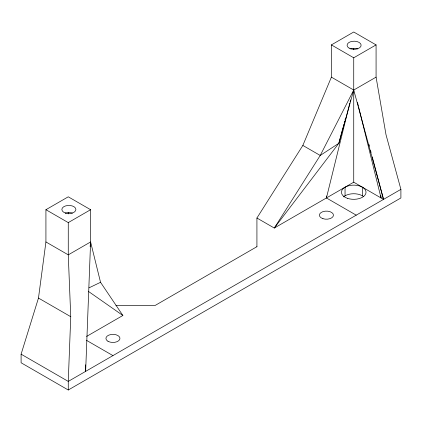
<?xml version="1.0" encoding="UTF-8"?>
<svg xmlns="http://www.w3.org/2000/svg" width="422" height="422" viewBox="0 0 422 422"><rect width="100%" height="100%" fill="white"/><g stroke="black" fill="none" stroke-linecap="round" stroke-linejoin="round"><path stroke-width="0.63" d="M90.603 209.708L68.264 222.605L68.264 254.856L70.748 316.695L68.264 381.404L68.264 390.002L21.1 362.772L21.1 354.174L38.476 298.064L45.924 241.954L45.924 209.708L68.264 196.81L90.603 209.708L90.603 241.954L85.64 371.371L85.64 364.803M356.215 215.157L326.428 197.96L326.591 195.987M90.129 246.511L90.403 243.911M326.428 197.96L349.812 103.089M350.128 101.818L350.598 99.909M343.023 127.523L338.84 143.285L274.3 228.054L256.924 218.021L302.848 145.432L331.397 77.142L331.397 44.896L353.736 31.998L376.076 44.896L376.076 77.142L386.003 134.681L400.9 189.362L400.9 197.96L68.264 390.002M343.36 126.262L343.861 124.369M344.194 123.108L344.7 121.219M345.032 119.959L345.534 118.065M331.397 44.896L353.736 57.793L376.076 44.896M376.076 77.142L353.736 90.039L320.224 155.465L274.3 228.054L353.736 182.193L383.524 199.39L372.246 156.915M86.563 336.445L122.876 315.482L100.536 282.302L90.603 241.954L68.264 254.856L45.924 241.954M256.924 246.685L155.148 305.449L115.95 305.449M400.9 189.362L68.264 381.404L21.1 354.174M89.079 287.815L100.536 282.302M331.397 77.142L353.736 90.039L383.524 199.39M302.848 145.432L320.224 155.465L338.84 143.285L353.736 90.039L353.736 57.793M45.924 209.708L68.264 222.605M38.476 298.064L70.748 316.695M86.531 340.359L112.948 355.609M88.34 291.349L122.876 315.482M368.881 144.234L369.387 146.133M370.563 150.575L371.07 152.474M357.503 102.456L358.442 106.275M358.758 107.547L381.04 197.96L380.823 195.333M362.424 187.21L362.424 195.808M353.736 48.461L353.736 49.743M353.736 90.123L353.736 182.193M345.048 187.21L345.048 195.808M256.924 218.021L256.924 246.817M68.264 212.63L68.264 213.917M65.373 213.147A7.021 4.051 0 0 1 72.394 213.147M350.598 48.91A7.021 4.051 0 0 1 357.619 48.91M343.519 196.884A12.285 7.095 0 0 1 363.484 196.51M65.373 213.005A7.021 4.051 0 0 0 75.907 209.497A7.021 4.051 0 0 0 65.373 205.983A7.021 4.051 0 0 0 65.373 213.005M349.142 48.119A7.021 4.051 0 0 0 360.889 46.304A7.021 4.051 0 0 0 352.291 41.335A7.021 4.051 0 0 0 349.142 48.119M347.591 198.372A12.285 7.095 0 0 0 366.022 192.226A12.285 7.095 0 0 0 347.591 186.081A12.285 7.095 0 0 0 347.591 198.372M107.985 341.277A7.021 4.051 0 0 0 119.727 339.457A7.021 4.051 0 0 0 111.128 334.493A7.021 4.051 0 0 0 107.985 341.277M322.92 218.67A7.021 4.051 0 0 0 333.449 215.157A7.021 4.051 0 0 0 322.92 211.649A7.021 4.051 0 0 0 322.92 218.67"/></g></svg>
